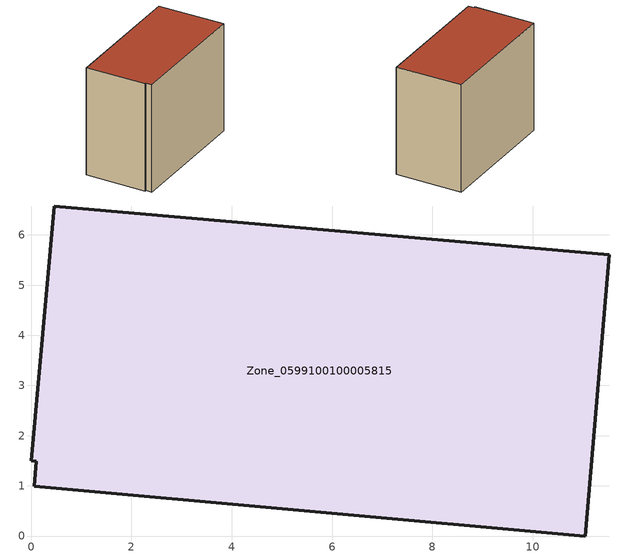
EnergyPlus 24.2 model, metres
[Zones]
Zone_0599100100005815
 floor ground (C_G): 0.46,6.58 11.53,5.61 11.04,0 0.07,0.99 0.11,1.49 0,1.5 z0
 wall outside (C_F): 11.53,5.61 0.46,6.58 0,1.5 0.11,1.49 0.07,0.99 11.04,0 11.53,5.61 z0:9.26
 roof outside (C_R): 11.04,0 11.53,5.61 0.46,6.58 0,1.5 0.11,1.49 0.07,0.99 z9.26
[BUILDING]
Pand.0599100100005815: North Axis=0; Terrain=City; Loads Convergence Tolerance Value=0.04; Temperature Convergence Tolerance Value=0.4; Solar Distribution=FullExterior; Maximum Number of Warmup Days=25; Minimum Number of Warmup Days=1
[Site:Location]
Rotterdam.The.Hague.AP_ZH_NLD Design_Conditions: Latitude=51.96; Longitude=4.45; Time Zone=1; Elevation=-4.5
[SITE:GROUNDTEMPERATURE:BUILDINGSURFACE]
18, 18, 18, 18, 18, 18, 18, 18, 18, 18, 18, 18
[MATERIAL] Thermal Absorptance=0.9; Solar Absorptance=0.7; Visible Absorptance=0.7
Name | Roughness | Thickness | Conductivity | Density | Specific Heat
G.TC.2006-2014 | MediumSmooth | 0.15 | 0.06 | 540 | 1210
F.TC.2006-2014 | Rough | 0.3 | 0.12 | 1920 | 840
R.TC.2006-2014 | MediumRough | 0.2 | 0.08 | 1500 | 1000
[CONSTRUCTION]
C_G: G.TC.2006-2014
C_F: F.TC.2006-2014
C_R: R.TC.2006-2014
[ZONE]
Zone_0599100100005815: Type=1; Multiplier=1; Ceiling Height=Autocalculate; Volume=Autocalculate; Floor Area=autocalculate; Part of Total Floor Area=Yes
[ZONEINFILTRATION:DESIGNFLOWRATE]
Infil_Zone_0599100100005815: Zone or ZoneList or Space or SpaceList=Zone_0599100100005815; Schedule=AlwaysOn; Design Flow Rate Calculation Method=Flow/Area; Flow Rate per Floor Area=0.0015; Constant Term Coefficient=1; Temperature Term Coefficient=0; Velocity Term Coefficient=0; Velocity Squared Term Coefficient=0
[HVACTEMPLATE:ZONE:IDEALLOADSAIRSYSTEM]
Zone_0599100100005815: Maximum Heating Supply Air Temperature=50; Minimum Cooling Supply Air Temperature=13; Maximum Heating Supply Air Humidity Ratio=0.0156; Minimum Cooling Supply Air Humidity Ratio=0.0077; Heating Limit=NoLimit; Cooling Limit=NoLimit; Dehumidification Control Type=ConstantSensibleHeatRatio; Cooling Sensible Heat Ratio=0.7; Dehumidification Setpoint=60; Humidification Control Type=None; Humidification Setpoint=30; Outdoor Air Method=None; Outdoor Air Flow Rate per Person=0.00944; Outdoor Air Flow Rate per Zone Floor Area=0; Outdoor Air Flow Rate per Zone=0; Demand Controlled Ventilation Type=None; Outdoor Air Economizer Type=NoEconomizer; Heat Recovery Type=None; Sensible Heat Recovery Effectiveness=0.7; Latent Heat Recovery Effectiveness=0.65
[ZONECONTROL:THERMOSTAT]
ThermostatControl_Zone_0599100100005815: Zone or ZoneList=Zone_0599100100005815; Control Type Schedule=DualSetpointControlType; Control 1=Thermostat_Zone_0599100100005815; Temperature Difference Between Cutout And Setpoint=0
[THERMOSTATSETPOINT:DUALSETPOINT]
Thermostat_Zone_0599100100005815: Heating Setpoint Temperature Schedule=HeatingSetpoint_Zone_0599100100005815; Cooling Setpoint Temperature Schedule=CoolingSetpoint_Zone_0599100100005815
[SCHEDULE:COMPACT]
HeatingSetpoint_Zone_0599100100005815: Through: 12/31, For: AllDays, Until: 24:00, 21
CoolingSetpoint_Zone_0599100100005815: Through: 12/31, For: AllDays, Until: 24:00, 24
DualSetpointControlType: Through: 12/31, For: AllDays, Until: 24:00, 4
AlwaysOn: Through: 12/31, For: AllDays, Until: 24:00, 1
